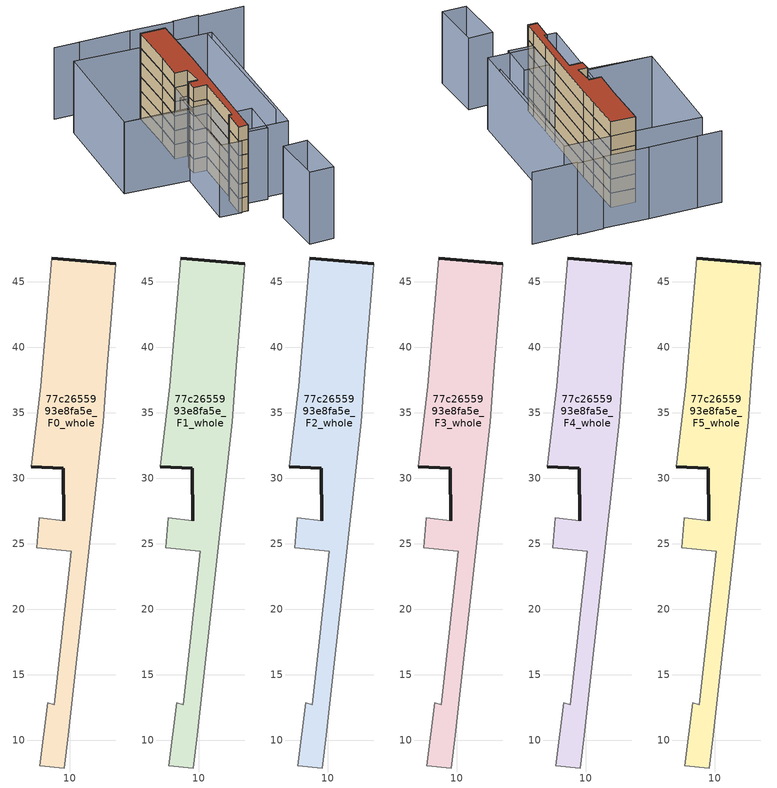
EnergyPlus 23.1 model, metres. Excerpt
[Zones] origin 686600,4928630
77c2655993e8fa5e_F0_whole
 floor ground (EU_floor_Construction): 9.58,7.87 9.86,10.37 10.52,16.23 11,20.6 12.53,34.33 12.85,38.54 13.51,46.38 8.63,46.82 7.79,37.01 7.04,30.88 9.48,30.78 9.52,26.75 7.65,26.97 7.48,24.67 10.11,24.43 8.8,12.72 8.3,12.84 7.7,8.03 z0
 wall outside (EU_wall_Construction): 9.52,26.75 9.48,30.78 7.04,30.88 / 8.63,46.82 13.51,46.38 z0:3
 wall adiabatic (EU_wall_Construction): 7.04,30.88 7.79,37.01 8.63,46.82 / 13.51,46.38 12.85,38.54 12.53,34.33 11,20.6 10.52,16.23 9.86,10.37 9.58,7.87 7.7,8.03 8.3,12.84 8.8,12.72 10.11,24.43 7.48,24.67 7.65,26.97 9.52,26.75 z0:3
77c2655993e8fa5e_F1_whole
 floor to 77c2655993e8fa5e_F0_whole (EU_floor_Construction): 9.58,7.87 9.86,10.37 10.52,16.23 11,20.6 12.53,34.33 12.85,38.54 13.51,46.38 8.63,46.82 7.79,37.01 7.04,30.88 9.48,30.78 9.52,26.75 7.65,26.97 7.48,24.67 10.11,24.43 8.8,12.72 8.3,12.84 7.7,8.03 z3
 wall outside (EU_wall_Construction): 9.52,26.75 9.48,30.78 7.04,30.88 / 8.63,46.82 13.51,46.38 z3:6
 wall adiabatic (EU_wall_Construction): 7.04,30.88 7.79,37.01 8.63,46.82 / 13.51,46.38 12.85,38.54 12.53,34.33 11,20.6 10.52,16.23 9.86,10.37 9.58,7.87 7.7,8.03 8.3,12.84 8.8,12.72 10.11,24.43 7.48,24.67 7.65,26.97 9.52,26.75 z3:6
77c2655993e8fa5e_F2_whole
 floor to 77c2655993e8fa5e_F1_whole (EU_floor_Construction): 9.58,7.87 9.86,10.37 10.52,16.23 11,20.6 12.53,34.33 12.85,38.54 13.51,46.38 8.63,46.82 7.79,37.01 7.04,30.88 9.48,30.78 9.52,26.75 7.65,26.97 7.48,24.67 10.11,24.43 8.8,12.72 8.3,12.84 7.7,8.03 z6
 wall outside (EU_wall_Construction): 9.52,26.75 9.48,30.78 7.04,30.88 / 8.63,46.82 13.51,46.38 z6:9
 wall adiabatic (EU_wall_Construction): 7.04,30.88 7.79,37.01 8.63,46.82 / 13.51,46.38 12.85,38.54 12.53,34.33 11,20.6 10.52,16.23 9.86,10.37 9.58,7.87 7.7,8.03 8.3,12.84 8.8,12.72 10.11,24.43 7.48,24.67 7.65,26.97 9.52,26.75 z6:9
77c2655993e8fa5e_F3_whole
 floor to 77c2655993e8fa5e_F2_whole (EU_floor_Construction): 9.58,7.87 9.86,10.37 10.52,16.23 11,20.6 12.53,34.33 12.85,38.54 13.51,46.38 8.63,46.82 7.79,37.01 7.04,30.88 9.48,30.78 9.52,26.75 7.65,26.97 7.48,24.67 10.11,24.43 8.8,12.72 8.3,12.84 7.7,8.03 z9
 wall outside (EU_wall_Construction): 9.52,26.75 9.48,30.78 7.04,30.88 / 8.63,46.82 13.51,46.38 z9:12
 wall adiabatic (EU_wall_Construction): 7.04,30.88 7.79,37.01 8.63,46.82 / 13.51,46.38 12.85,38.54 12.53,34.33 11,20.6 10.52,16.23 9.86,10.37 9.58,7.87 7.7,8.03 8.3,12.84 8.8,12.72 10.11,24.43 7.48,24.67 7.65,26.97 9.52,26.75 z9:12
77c2655993e8fa5e_F4_whole
 floor to 77c2655993e8fa5e_F3_whole (EU_floor_Construction): 9.58,7.87 9.86,10.37 10.52,16.23 11,20.6 12.53,34.33 12.85,38.54 13.51,46.38 8.63,46.82 7.79,37.01 7.04,30.88 9.48,30.78 9.52,26.75 7.65,26.97 7.48,24.67 10.11,24.43 8.8,12.72 8.3,12.84 7.7,8.03 z12
 wall outside (EU_wall_Construction): 9.52,26.75 9.48,30.78 7.04,30.88 / 8.63,46.82 13.51,46.38 z12:15
 wall adiabatic (EU_wall_Construction): 7.04,30.88 7.79,37.01 8.63,46.82 / 13.51,46.38 12.85,38.54 12.53,34.33 11,20.6 10.52,16.23 9.86,10.37 9.58,7.87 7.7,8.03 8.3,12.84 8.8,12.72 10.11,24.43 7.48,24.67 7.65,26.97 9.52,26.75 z12:15
77c2655993e8fa5e_F5_whole
 floor to 77c2655993e8fa5e_F4_whole (EU_floor_Construction): 9.58,7.87 9.86,10.37 10.52,16.23 11,20.6 12.53,34.33 12.85,38.54 13.51,46.38 8.63,46.82 7.79,37.01 7.04,30.88 9.48,30.78 9.52,26.75 7.65,26.97 7.48,24.67 10.11,24.43 8.8,12.72 8.3,12.84 7.7,8.03 z15
 wall outside (EU_wall_Construction): 9.52,26.75 9.48,30.78 7.04,30.88 / 8.63,46.82 13.51,46.38 z15:18
 wall adiabatic (EU_wall_Construction): 7.04,30.88 7.79,37.01 8.63,46.82 / 13.51,46.38 12.85,38.54 12.53,34.33 11,20.6 10.52,16.23 9.86,10.37 9.58,7.87 7.7,8.03 8.3,12.84 8.8,12.72 10.11,24.43 7.48,24.67 7.65,26.97 9.52,26.75 z15:18
 roof outside (EU_roof_Construction): 13.51,46.38 12.85,38.54 12.53,34.33 11,20.6 10.52,16.23 9.86,10.37 9.58,7.87 7.7,8.03 8.3,12.84 8.8,12.72 10.11,24.43 7.48,24.67 7.65,26.97 9.52,26.75 9.48,30.78 7.04,30.88 7.79,37.01 8.63,46.82 z18
shading: -7.23,24.18 11.05,22.51 / 19.26,15.03 21.75,45.24 / 18.49,52.28 9.46,53.28 / 32.46,51.14 23.53,51.81 / 9.88,53.16 -0.22,54 / 23.55,52.07 18.51,52.49 / -0.23,53.91 -5.1,54.36 / 18.36,-8.44 13.53,-8.23 / 13.53,-8.23 14,2.55 / 14,2.55 18.83,2.34 / 18.83,2.34 18.36,-8.44 / 9.86,10.37 10.72,18.01 / 10.72,18.01 15.64,17.46 / 15.64,17.46 14.79,9.82 / 14.79,9.82 9.86,10.37 / 10.36,26.68 8.26,7.86 / 8.26,7.86 3.98,8.33 / 3.98,8.33 6.08,27.16 / 6.08,27.16 10.36,26.68 / 10.09,11.19 13.51,46.4 / 13.51,46.4 22.69,45.51 / 22.69,45.51 19.27,10.3 / 19.27,10.3 10.09,11.19 / -7.22,24.18 -4.39,48.34 / -4.39,48.34 8.94,46.78 / 8.94,46.78 6.1,22.61 / 6.1,22.61 -7.22,24.18 z0:15
[Building]
EU S2 Campaign: North Axis=0; Terrain=City; Solar Distribution=FullExterior
[Site:Location]
Bologna: Latitude=44.5; Longitude=11.25; Time Zone=1; Elevation=37
[SizingPeriod:WeatherFileDays]
AnnualSizingPeriod: Begin Month=1; Begin Day of Month=1; End Month=12; End Day of Month=31; Day of Week for Start Day=Monday; Use Weather File Daylight Saving Period=No; Use Weather File Rain and Snow Indicators=No
[MATERIAL]
EU_InternalMass_Material: Roughness=MediumRough; Thickness=0.1; Conductivity=1; Density=1800; Specific Heat=900; Thermal Absorptance=0.9; Solar Absorptance=0.7; Visible Absorptance=0.7
[MATERIAL:NOMASS] Roughness=MediumRough; Thermal Absorptance=0.9; Solar Absorptance=0.7; Visible Absorptance=0.7
Name | Thermal Resistance
EU_wall_NoMass | 0.905828
EU_roof_NoMass | 0.37593
EU_floor_NoMass | 0.67114
[CONSTRUCTION]
EU_wall_Construction: EU_wall_NoMass
EU_roof_Construction: EU_roof_NoMass
EU_floor_Construction: EU_floor_NoMass
EU_InternalMass_Construction: EU_InternalMass_Material
[ZONE] Type=1; Multiplier=1; Ceiling Height=autocalculate; Floor Area=autocalculate; Part of Total Floor Area=Yes
Name | Volume
77c2655993e8fa5e_F0_whole | 365.614
77c2655993e8fa5e_F1_whole; 77c2655993e8fa5e_F2_whole; 77c2655993e8fa5e_F3_whole; 77c2655993e8fa5e_F4_whole; 77c2655993e8fa5e_F5_whole | 365.613
[INTERNALMASS] Construction=EU_InternalMass_Construction; Surface Area=121.872
Name | Zone or ZoneList
77c2655993e8fa5e_F0_whole_EU_InternalMass | 77c2655993e8fa5e_F0_whole
77c2655993e8fa5e_F1_whole_EU_InternalMass | 77c2655993e8fa5e_F1_whole
77c2655993e8fa5e_F2_whole_EU_InternalMass | 77c2655993e8fa5e_F2_whole
77c2655993e8fa5e_F3_whole_EU_InternalMass | 77c2655993e8fa5e_F3_whole
77c2655993e8fa5e_F4_whole_EU_InternalMass | 77c2655993e8fa5e_F4_whole
77c2655993e8fa5e_F5_whole_EU_InternalMass | 77c2655993e8fa5e_F5_whole
[OTHEREQUIPMENT] Fuel Type=Electricity; Design Level Calculation Method=Watts/Area; Power per Zone Floor Area=1; Fraction Latent=0; Fraction Radiant=0; Fraction Lost=0; Carbon Dioxide Generation Rate=0; EndUse Subcategory=EU_Step8_InternalGains
Name | Zone or ZoneList or Space or SpaceList | Schedule
EU_Step8_InternalGain_77c2655993e8fa5e_F0_whole_f000 | 77c2655993e8fa5e_F0_whole | EU_Step8_GainSchedule_77c2655993e8fa5e_F0_whole_f000
EU_Step8_InternalGain_77c2655993e8fa5e_F1_whole_f000 | 77c2655993e8fa5e_F1_whole | EU_Step8_GainSchedule_77c2655993e8fa5e_F1_whole_f000
EU_Step8_InternalGain_77c2655993e8fa5e_F2_whole_f000 | 77c2655993e8fa5e_F2_whole | EU_Step8_GainSchedule_77c2655993e8fa5e_F2_whole_f000
EU_Step8_InternalGain_77c2655993e8fa5e_F3_whole_f000 | 77c2655993e8fa5e_F3_whole | EU_Step8_GainSchedule_77c2655993e8fa5e_F3_whole_f000
EU_Step8_InternalGain_77c2655993e8fa5e_F4_whole_f000 | 77c2655993e8fa5e_F4_whole | EU_Step8_GainSchedule_77c2655993e8fa5e_F4_whole_f000
EU_Step8_InternalGain_77c2655993e8fa5e_F5_whole_f000 | 77c2655993e8fa5e_F5_whole | EU_Step8_GainSchedule_77c2655993e8fa5e_F5_whole_f000
[ZONEVENTILATION:DESIGNFLOWRATE] Schedule=EU_AlwaysOn; Design Flow Rate Calculation Method=AirChanges/Hour; Air Changes per Hour=0.73129; Ventilation Type=Natural; Fan Pressure Rise=0; Fan Total Efficiency=1; Constant Term Coefficient=1; Temperature Term Coefficient=0; Velocity Term Coefficient=0; Velocity Squared Term Coefficient=0; Minimum Indoor Temperature=-100; Maximum Indoor Temperature=100; Delta Temperature=-100; Minimum Outdoor Temperature=-100; Maximum Outdoor Temperature=100; Maximum Wind Speed=40
Name | Zone or ZoneList or Space or SpaceList
EU_ConstantAir_77c2655993e8fa5e_F0_whole | 77c2655993e8fa5e_F0_whole
EU_ConstantAir_77c2655993e8fa5e_F1_whole | 77c2655993e8fa5e_F1_whole
EU_ConstantAir_77c2655993e8fa5e_F2_whole | 77c2655993e8fa5e_F2_whole
EU_ConstantAir_77c2655993e8fa5e_F3_whole | 77c2655993e8fa5e_F3_whole
EU_ConstantAir_77c2655993e8fa5e_F4_whole | 77c2655993e8fa5e_F4_whole
EU_ConstantAir_77c2655993e8fa5e_F5_whole | 77c2655993e8fa5e_F5_whole
[HVACTEMPLATE:THERMOSTAT] Constant Heating Setpoint=20; Constant Cooling Setpoint=50
EU_HeatOnly_77c2655993e8fa5e_F0_whole; EU_HeatOnly_77c2655993e8fa5e_F1_whole; EU_HeatOnly_77c2655993e8fa5e_F2_whole; EU_HeatOnly_77c2655993e8fa5e_F3_whole; EU_HeatOnly_77c2655993e8fa5e_F4_whole; EU_HeatOnly_77c2655993e8fa5e_F5_whole
[HVACTEMPLATE:ZONE:IDEALLOADSAIRSYSTEM] System Availability Schedule=EU_AlwaysOn; Maximum Heating Supply Air Temperature=50; Minimum Cooling Supply Air Temperature=13; Maximum Heating Supply Air Humidity Ratio=0.0156; Minimum Cooling Supply Air Humidity Ratio=0.0077; Heating Limit=NoLimit; Cooling Limit=NoLimit; Heating Availability Schedule=EU_AlwaysOn; Cooling Availability Schedule=EU_CoolingOff; Dehumidification Control Type=ConstantSensibleHeatRatio; Cooling Sensible Heat Ratio=0.7; Dehumidification Setpoint=60; Humidification Control Type=None; Humidification Setpoint=30; Outdoor Air Method=None; Outdoor Air Flow Rate per Person=0.00944; Outdoor Air Flow Rate per Zone Floor Area=0; Outdoor Air Flow Rate per Zone=0; Demand Controlled Ventilation Type=None; Outdoor Air Economizer Type=NoEconomizer; Heat Recovery Type=None; Sensible Heat Recovery Effectiveness=0.7; Latent Heat Recovery Effectiveness=0.65
Name | Template Thermostat
77c2655993e8fa5e_F0_whole | EU_HeatOnly_77c2655993e8fa5e_F0_whole
77c2655993e8fa5e_F1_whole | EU_HeatOnly_77c2655993e8fa5e_F1_whole
77c2655993e8fa5e_F2_whole | EU_HeatOnly_77c2655993e8fa5e_F2_whole
77c2655993e8fa5e_F3_whole | EU_HeatOnly_77c2655993e8fa5e_F3_whole
77c2655993e8fa5e_F4_whole | EU_HeatOnly_77c2655993e8fa5e_F4_whole
77c2655993e8fa5e_F5_whole | EU_HeatOnly_77c2655993e8fa5e_F5_whole
[SIZING:ZONE] Zone Cooling Design Supply Air Temperature Input Method=SupplyAirTemperature; Zone Cooling Design Supply Air Temperature=13; Zone Heating Design Supply Air Temperature Input Method=SupplyAirTemperature; Zone Heating Design Supply Air Temperature=50; Zone Cooling Design Supply Air Humidity Ratio=0.008; Zone Heating Design Supply Air Humidity Ratio=0.008; Cooling Design Air Flow Method=DesignDay; Cooling Design Air Flow Rate=0; Cooling Minimum Air Flow per Zone Floor Area=0.000762; Cooling Minimum Air Flow=0; Cooling Minimum Air Flow Fraction=0.2; Heating Design Air Flow Method=DesignDay; Heating Design Air Flow Rate=0; Heating Maximum Air Flow per Zone Floor Area=0.002032; Heating Maximum Air Flow=0.141576; Heating Maximum Air Flow Fraction=0.3; Account for Dedicated Outdoor Air System=No; Dedicated Outdoor Air System Control Strategy=NeutralSupplyAir; Dedicated Outdoor Air Low Setpoint Temperature for Design=autosize; Dedicated Outdoor Air High Setpoint Temperature for Design=autosize; Zone Load Sizing Method=Sensible Load Only No Latent Load; Zone Latent Cooling Design Supply Air Humidity Ratio Input Method=HumidityRatioDifference; Zone Cooling Design Supply Air Humidity Ratio Difference=0.005; Zone Latent Heating Design Supply Air Humidity Ratio Input Method=HumidityRatioDifference; Zone Humidification Design Supply Air Humidity Ratio Difference=0.005
77c2655993e8fa5e_F0_whole; 77c2655993e8fa5e_F1_whole; 77c2655993e8fa5e_F2_whole; 77c2655993e8fa5e_F3_whole; 77c2655993e8fa5e_F4_whole; 77c2655993e8fa5e_F5_whole
[SCHEDULE:CONSTANT]
Name | Hourly Value
EU_AlwaysOn | 1
EU_CoolingOff | 0
[SCHEDULE:FILE] Column Number=1; Rows to Skip at Top=0; Number of Hours of Data=8760; Column Separator=Comma; Interpolate to Timestep=No; Minutes per Item=60; Adjust Schedule for Daylight Savings=Yes
Name | File
EU_Step8_GainSchedule_77c2655993e8fa5e_F0_whole_f000 | ../../schedules/77c2655993e8fa5e/77c2655993e8fa5e_F0_whole_f000_gain.csv
EU_Step8_GainSchedule_77c2655993e8fa5e_F1_whole_f000 | ../../schedules/77c2655993e8fa5e/77c2655993e8fa5e_F1_whole_f000_gain.csv
EU_Step8_GainSchedule_77c2655993e8fa5e_F2_whole_f000 | ../../schedules/77c2655993e8fa5e/77c2655993e8fa5e_F2_whole_f000_gain.csv
EU_Step8_GainSchedule_77c2655993e8fa5e_F3_whole_f000 | ../../schedules/77c2655993e8fa5e/77c2655993e8fa5e_F3_whole_f000_gain.csv
EU_Step8_GainSchedule_77c2655993e8fa5e_F4_whole_f000 | ../../schedules/77c2655993e8fa5e/77c2655993e8fa5e_F4_whole_f000_gain.csv
EU_Step8_GainSchedule_77c2655993e8fa5e_F5_whole_f000 | ../../schedules/77c2655993e8fa5e/77c2655993e8fa5e_F5_whole_f000_gain.csv
